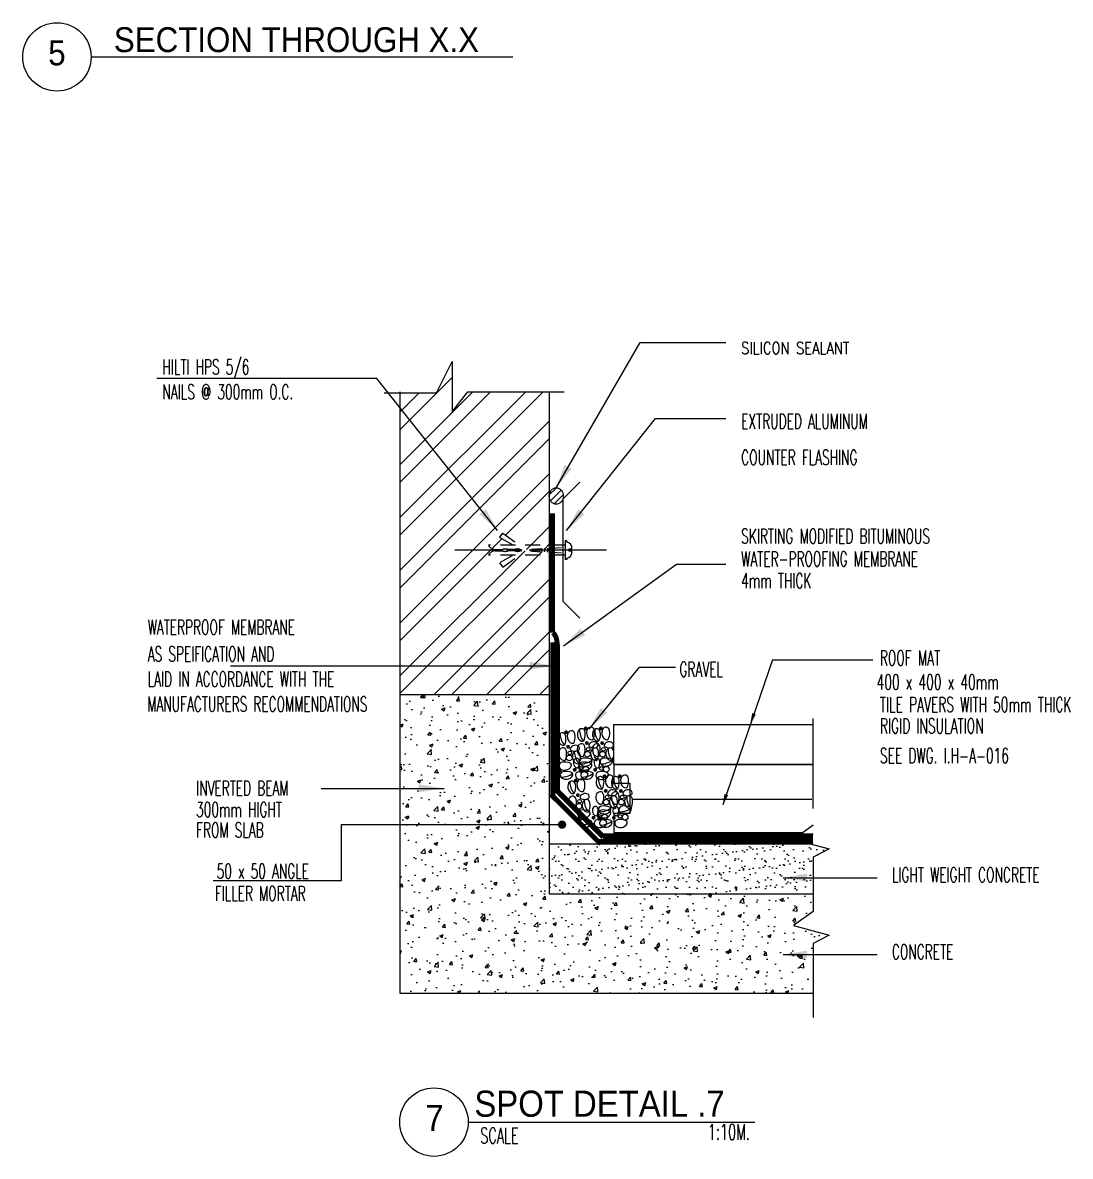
# Model space of a CAD drawing. Extents: x 417968.7 to 418005.4, y 43443.8 to 43480.2.
# Drawn here: x 417994.87 to 418005.39, y 43444.51 to 43455.9 of the extents above; entities that cross this region are included whole.
import ezdxf
from ezdxf.enums import TextEntityAlignment as Align

# ---------------------------------------------------------------- set-up
doc = ezdxf.new("R2010")
doc.units = 0
doc.header["$MEASUREMENT"] = 0
doc.linetypes.add('CENTER2', pattern=[1.125, 0.75, -0.125, 0.125, -0.125])
doc.linetypes.add('HIDDEN', pattern=[0.375, 0.25, -0.125])
doc.layers.get('0').update_dxf_attribs({"linetype": 'CONTINUOUS'})
for name, color, linetype in [('AXIS', 11, 'CENTER2'), ('Axisname', 6, 'CONTINUOUS'), ('DIM', 4, 'CONTINUOUS'), ('Insu', 2, 'CONTINUOUS'), ('PAVER', 2, 'CONTINUOUS'), ('RC', 3, 'CONTINUOUS'), ('ST-NO', 7, 'CONTINUOUS'), ('TEXT', 4, 'CONTINUOUS'), ('TXT', 2, 'CONTINUOUS'), ('TXT1', 2, 'CONTINUOUS'), ('TXT2', 6, 'CONTINUOUS')]:
    doc.layers.add(name, color=color, linetype=linetype)
doc.styles.add('ROMANS', font='ROMANS.shx', dxfattribs={"width": 0.6})
doc.styles.add('TTXT', font='swisse.ttf', dxfattribs={"width": 0.6})
doc.linetypes.add('BATTING', pattern='A,0.0001,-0.1,[134,ltypeshp.shx,S=0.1,R=0,X=-0.1,Y=0],-0.2,[134,ltypeshp.shx,S=0.1,R=180,X=0.1,Y=0],-0.1', length=0.4001)
pattern_1 = [(45, (418345.15752, 44217.97718), (-0.26516504, 0.26516504), []), (45, (418345.3343, 44217.97718), (-0.26516504, 0.26516504), [])]

# ---------------------------------------------------------------- blocks, each defined once
blk = doc.blocks.new('ARROW')
blk.add_solid([(0.12, -0.02), (0.12, 0.02), (0, 0)])
blk = doc.blocks.new('GRAVEL')
at = {"const_width": 0.0187}
for points in [[(0.003, 0.031, 1), (0.022, 0.031, 1)], [(0.151, 0.02, 1), (0.17, 0.02, 1)]]:
    blk.add_lwpolyline(points, format="xyb", close=True, dxfattribs=at)
for centre, radius in [((-0.099, 0.043), 0.0287), ((-0.051, 0.027), 0.0185)]:
    blk.add_circle(centre, radius)
for centre in [(0.126, -0.099), (-0.085, -0.201)]:
    blk.add_arc(centre, 0.185, 79.7338, 118.56)
for points, start_tangent, end_tangent in [([(-0.109, 0.084), (-0.109, 0.109), (0.01, 0.109), (0.01, 0.075), (-0.109, 0.084)], (-0.79246, 0.609924), (-0.79246, 0.609924)), ([(0.041, 0.059), (0.041, 0.083), (0.16, 0.083), (0.16, 0.05), (0.041, 0.059)], (-0.79246, 0.609924), (-0.79246, 0.609924)), ([(-0.171, -0.044), (-0.171, -0.019), (-0.052, -0.019), (-0.052, -0.053), (-0.171, -0.044)], (-0.79246, 0.609924), (-0.79246, 0.609924)), ([(-0.027, 0.013), (-0.009, 0.013), (-0.009, -0.076), (-0.034, -0.076), (-0.027, 0.013)], (0.609924, 0.79246), (0.609924, 0.79246)), ([(0.041, -0.036), (0.041, -0.011), (0.16, -0.011), (0.16, -0.045), (0.041, -0.036)], (-0.79246, 0.609924), (-0.79246, 0.609924))]:
    blk.add_spline(points, degree=3, dxfattribs=dict(start_tangent=start_tangent, end_tangent=end_tangent))

msp = doc.modelspace()

# ---------------------------------------------------------------- hatches: boundary and pattern name
h = msp.add_hatch()
h.set_pattern_fill('ANSI32', color=256, style=0)
h.set_pattern_definition(pattern_1)
h.paths.add_polyline_path([(418000.1586, 43452.1906), (417999.3415, 43452.1906), (417999.1838, 43451.991), (417999.1838, 43452.4952), (417999.026, 43452.1801), (417998.6586, 43452.1801), (417998.6586, 43450.6002), (417999.7944, 43450.6002), (418000.1586, 43450.62), (418000.1586, 43450.6509), (417999.5486, 43450.6509, 0.2961288), (417999.6165, 43450.6068), (417999.6166, 43450.6068, -0.2966781), (417999.5486, 43450.6509), (417999.7969, 43450.6509), (417999.6605, 43450.7282), (417999.6914, 43450.772), (417999.8554, 43450.6509), (418000.1586, 43450.6509)])
h = msp.add_hatch()
h.set_pattern_fill('ANSI31', color=256, scale=0.4, style=0)
h.set_pattern_definition([(45, (418093.915856, 43468.898224), (-0.03535534, 0.03535534), [])])
edge = h.paths.add_edge_path()
edge.add_ellipse((418000.2292, 43451.144), major_axis=(0, 0.0834), ratio=0.8471268, start_angle=0, end_angle=360)
h = msp.add_hatch()
h.set_pattern_fill('ANSI32', color=256, style=0)
h.set_pattern_definition(pattern_1)
h.paths.add_polyline_path([(418000.1586, 43450.5484), (417999.8554, 43450.5484), (417999.6914, 43450.4273), (417999.6605, 43450.4711), (417999.7969, 43450.5484), (417999.5486, 43450.5484, -0.2966781), (417999.6166, 43450.5925), (417999.6165, 43450.5925, 0.2961288), (417999.5486, 43450.5484), (418000.1586, 43450.5484), (418000.1586, 43450.5793), (417999.7838, 43450.5997), (417999.211, 43450.5997), (417999.211, 43450.6002), (417998.6586, 43450.6002), (417998.6586, 43449.438), (418000.1586, 43449.438)])
h.paths.add_polyline_path([(418000.1586, 43449.438), (417998.6586, 43449.438), (417998.6586, 43449.1466), (418000.1586, 43449.1466)])
h = msp.add_hatch()
h.set_pattern_fill('AR-SAND', color=256, scale=0.075, style=0)
h.set_pattern_definition([(37.5, (418039.90244, 43455.08231), (-0.0047245, 0.14451178), [0, -0.114, 0, -0.1275, 0, -0.121875]), (7.5, (418039.90244, 43455.08231), (0.13273325, 0.211661), [0, -0.0615, 0, -0.10275, 0, -0.039375]), (327.5, (418039.81019, 43455.08231), (0.23356064, 0.00042443), [0, -0.0375, 0, -0.135, 0, -0.17625]), (317.5, (418039.8102, 43455.08231), (0.2254595, 0.0658257), [0, -0.01875, 0, -0.0885, 0, -0.10125])])
h.paths.add_polyline_path([(418002.8076, 43447.5145), (418002.9688, 43447.5974), (418002.7785, 43447.6487), (418000.1586, 43447.6487), (418000.1586, 43447.1466), (418002.8076, 43447.1466)])
at = {"layer": 'DIM', "linetype": 'Continuous'}
h = msp.add_hatch(dxfattribs=at)
h.set_pattern_fill('AR-CONC', color=11, scale=0.05, style=0)
h.set_pattern_definition([(50, (418040.03175, 43455.508), (0.35863, -0.031376), [0.0375, -0.4125]), (355, (418040.03175, 43455.508), (-0.0693757, 0.376096), [0.03, -0.33]), (100.4514, (418040.06163, 43455.5054), (0.2892547, 0.3447198), [0.03187, -0.350571]), (46.1842, (418040.03175, 43455.608), (0.5336205, -0.0827595), [0.05625, -0.61875]), (96.6356, (418040.0762, 43455.6011), (0.4673314, 0.487059), [0.047805, -0.5258565]), (351.1842, (418040.03175, 43455.608), (0.467331, 0.487059), [0.045, -0.495]), (21, (418040.08175, 43455.583), (0.2984535, -0.2013094), [0.0375, -0.4125]), (326, (418040.08175, 43455.583), (0.1216577, 0.362575), [0.03, -0.33]), (71.4514, (418040.10662, 43455.56624), (0.4201113, 0.1612652), [0.03187, -0.350571]), (37.5, (418040.03175, 43455.50801), (0.00607993, 0.16644693), [0, -0.326, 0, -0.335, 0, -0.33125]), (7.5, (418040.03175, 43455.50801), (0.1315348, 0.19720586), [0, -0.191, 0, -0.3185, 0, -0.12625]), (327.5, (418039.92025, 43455.50801), (0.2669112, -0.01127744), [0, -0.125, 0, -0.39, 0, -0.5175]), (317.5, (418039.87025, 43455.50801), (0.2915931, 0.0500525), [0, -0.1625, 0, -0.259, 0, -0.3675])])
h.paths.add_polyline_path([(418000.1586, 43449.1466), (417998.6586, 43449.1466), (417998.6586, 43447.8421), (418000.1586, 43447.8421)])
h = msp.add_hatch(dxfattribs=at)
h.set_pattern_fill('AR-CONC', color=11, scale=0.05, style=0)
h.set_pattern_definition([(50, (418039.90244, 43455.0823), (0.35863, -0.031376), [0.0375, -0.4125]), (355, (418039.90244, 43455.0823), (-0.0693757, 0.376096), [0.03, -0.33]), (100.4514, (418039.93233, 43455.0797), (0.2892547, 0.3447198), [0.03187, -0.350571]), (46.1842, (418039.90244, 43455.1823), (0.5336205, -0.0827595), [0.05625, -0.61875]), (96.6356, (418039.9469, 43455.1754), (0.4673314, 0.487059), [0.047805, -0.5258565]), (351.1842, (418039.90244, 43455.1823), (0.467331, 0.487059), [0.045, -0.495]), (21, (418039.95244, 43455.1573), (0.2984535, -0.2013094), [0.0375, -0.4125]), (326, (418039.95244, 43455.1573), (0.1216577, 0.362575), [0.03, -0.33]), (71.4514, (418039.9773, 43455.14053), (0.4201113, 0.1612652), [0.03187, -0.350571]), (37.5, (418039.90244, 43455.08231), (0.00607993, 0.16644693), [0, -0.326, 0, -0.335, 0, -0.33125]), (7.5, (418039.90244, 43455.08231), (0.1315348, 0.19720586), [0, -0.191, 0, -0.3185, 0, -0.12625]), (327.5, (418039.79094, 43455.08231), (0.2669112, -0.01127744), [0, -0.125, 0, -0.39, 0, -0.5175]), (317.5, (418039.74094, 43455.0823), (0.2915931, 0.0500525), [0, -0.1625, 0, -0.259, 0, -0.3675])])
h.paths.add_polyline_path([(418002.8076, 43446.9693), (418002.8076, 43447.1466), (418000.1586, 43447.1466), (418000.1586, 43447.8421), (417998.6586, 43447.8421), (417998.6586, 43446.1487), (418002.8076, 43446.1487), (418002.8076, 43446.648), (418002.9688, 43446.7307), (418002.6121, 43446.827)])

# ---------------------------------------------------------------- linework, layer by layer
at = {"linetype": 'HIDDEN', "ltscale": 0.6}
for p, q in [((417999.6605, 43450.7282), (417999.6914, 43450.772)), ((417999.7969, 43450.6509), (417999.6605, 43450.7282)), ((417999.6914, 43450.772), (417999.8554, 43450.6509)), ((418000.3188, 43450.6509), (417999.5486, 43450.6509)), ((417999.6165, 43450.6068), (417999.692, 43450.6069)), ((417999.6165, 43450.5925), (417999.692, 43450.5924)), ((417999.8178, 43450.6068), (417999.7423, 43450.6069)), ((417999.8178, 43450.5925), (417999.7423, 43450.5924)), ((418000.3188, 43450.5484), (417999.5486, 43450.5484)), ((417999.7969, 43450.5484), (417999.6605, 43450.4711)), ((417999.6605, 43450.4711), (417999.6914, 43450.4273)), ((417999.6914, 43450.4273), (417999.8554, 43450.5484))]:
    msp.add_line(p, q, dxfattribs=at)
for p, q in [((418000.3341, 43450.6923), (418000.3188, 43450.6923)), ((418000.3188, 43450.6923), (418000.3188, 43450.507)), ((418000.3341, 43450.6923), (418000.3341, 43450.6803)), ((418000.3565, 43450.6099), (418000.3565, 43450.5894)), ((418000.3861, 43450.6099), (418000.3565, 43450.6099)), ((418000.3861, 43450.5894), (418000.3565, 43450.5894)), ((418000.3341, 43450.507), (418000.3188, 43450.507)), ((418000.3341, 43450.519), (418000.3341, 43450.507)), ((418000.2586, 43449.6487), (418000.2586, 43448.1901)), ((418000.2586, 43448.1901), (418000.7, 43447.7487))]:
    msp.add_line(p, q)
at = {"color": 2, "linetype": 'HIDDEN', "ltscale": 0.3}
for q in [(418000.3188, 43450.6287), (418000.3188, 43450.5706)]:
    msp.add_line((417999.7838, 43450.5997), q, dxfattribs=at)
at = {"color": 1}
msp.add_lwpolyline([(418000.4657, 43449.9163), (418000.2999, 43450.083), (418000.2999, 43451.1163), (418000.4657, 43451.283)], dxfattribs=at)
for centre, start, end in [((418000.3245, 43450.6188), 351.81741, 81.1556), ((418000.3245, 43450.5805), 278.8444, 8.18259)]:
    msp.add_arc(centre, 0.0622, start, end)
at = {"linetype": 'HIDDEN', "ltscale": 0.6}
for centre, start, end in [((417999.6165, 43450.6812), 204.01785, 270), ((417999.6165, 43450.5181), 90, 155.98215)]:
    msp.add_arc(centre, 0.0744, start, end, dxfattribs=at)
at = {"color": 2, "linetype": 'HIDDEN', "ltscale": 0.3}
for centre, radius, start, end in [((417999.9446, 43450.6014), 0.0232, 330.04002, 20.44205), ((417999.9611, 43450.6014), 0.0232, 330.04002, 20.44205), ((417999.9779, 43450.6014), 0.0232, 330.04002, 25.16874), ((417999.9981, 43450.6014), 0.0232, 330.04002, 28.11322), ((418000.0176, 43450.6014), 0.0232, 318.44313, 31.01703), ((418000.0268, 43450.6028), 0.0352, 329.27594, 19.67661), ((418000.0553, 43450.6029), 0.0343, 325.44026, 22.69808), ((418000.0809, 43450.6033), 0.0359, 323.54802, 23.43353), ((418000.1112, 43450.6039), 0.0365, 319.98417, 24.85916)]:
    msp.add_arc(centre, radius, start, end, dxfattribs=at)
msp.add_ellipse((418000.2292, 43451.144), major_axis=(0, 0.0834), ratio=0.8471268)
at = {"linetype": 'HIDDEN', "ltscale": 0.6}
for centre, start_param, end_param in [((417999.7171, 43450.5997), 6.9409633, 8.7669999), ((417999.7171, 43450.5997), 3.7993707, 5.6254073), ((417999.8431, 43450.5997), 6.9409633, 8.7669999), ((417999.8431, 43450.5997), 3.7993707, 5.6254073)]:
    msp.add_ellipse(centre, major_axis=(0.0318, 0), ratio=0.3708986, start_param=start_param, end_param=end_param, dxfattribs=at)
at = {"layer": 'AXIS'}
msp.add_line((418000.7345, 43450.5997), (417999.211, 43450.5997), dxfattribs=at)
at = {"layer": 'Axisname'}
msp.add_line((417995.5587, 43455.556), (417999.7939, 43455.556), dxfattribs=at)
at = {"layer": 'Insu', "linetype": 'BATTING', "ltscale": 1.5}
msp.add_lwpolyline([(418000.9894, 43448.0965), (418002.7968, 43448.0965)], dxfattribs=at)
at = {"layer": 'PAVER', "color": 2, "linetype": 'Continuous'}
for p, q in [((418000.1586, 43449.1466), (417998.6586, 43449.1466)), ((418000.8063, 43448.4457), (418000.8063, 43448.2599)), ((418002.8076, 43448.4457), (418000.8063, 43448.4457)), ((418000.8063, 43448.2599), (418000.9683, 43448.2599)), ((418000.9683, 43448.2599), (418000.9683, 43447.9553)), ((418000.8063, 43447.9553), (418000.8063, 43447.7627)), ((418000.9683, 43447.9553), (418000.8063, 43447.9553)), ((418000.8063, 43447.7627), (418002.7071, 43447.7627))]:
    msp.add_line(p, q, dxfattribs=at)
msp.add_lwpolyline([(418002.8076, 43448.8457), (418000.8056, 43448.8457), (418000.8056, 43448.4457), (418002.8076, 43448.4457)], dxfattribs=at)
at = {"layer": 'RC', "color": 11}
for p, q in [((417999.026, 43452.1801), (417999.1838, 43452.4952)), ((417999.1838, 43452.4952), (417999.1838, 43451.991)), ((417998.5002, 43452.1801), (417999.026, 43452.1801)), ((417999.1838, 43451.991), (417999.3415, 43452.1906)), ((417999.3415, 43452.1906), (418000.309, 43452.1906)), ((418002.8076, 43448.0041), (418002.8076, 43448.9081))]:
    msp.add_line(p, q, dxfattribs=at)
at = {"layer": 'RC'}
for p, q in [((417998.6586, 43452.1906), (417998.6586, 43446.1487)), ((418000.1586, 43452.1906), (418000.1586, 43447.1466)), ((418000.1586, 43447.6487), (418002.8076, 43447.6487)), ((418000.1586, 43447.1466), (418002.8076, 43447.1466)), ((417998.6586, 43446.1487), (418002.8076, 43446.1487))]:
    msp.add_line(p, q, dxfattribs=at)
at = {"layer": 'RC', "color": 2}
msp.add_line((418000.1586, 43448.1393), (418000.6492, 43447.6487), dxfattribs=at)
at = {"layer": 'RC', "color": 4}
msp.add_line((418000.7, 43447.7487), (418002.8076, 43447.7487), dxfattribs=at)
at = {"layer": 'RC', "color": 11, "linetype": 'HIDDEN', "ltscale": 0.7, "const_width": 0.05}
for points in [[(418000.1902, 43450.9684), (418000.1902, 43449.7711)], [(418000.2384, 43449.6721), (418000.2384, 43448.1965)], [(418000.2189, 43448.1965), (418000.7, 43447.7154)], [(418000.7, 43447.7154), (418002.8076, 43447.7154)]]:
    msp.add_lwpolyline(points, dxfattribs=at)
msp.add_lwpolyline([(418000.2361, 43449.6721, 0.1798299), (418000.1981, 43449.7711, 0.4162438)], format="xyb", dxfattribs=at)
at = {"layer": 'RC', "color": 4, "linetype": 'HIDDEN', "ltscale": 0.7, "const_width": 0.05}
msp.add_lwpolyline([(418000.1951, 43449.6721), (418000.1951, 43448.1264), (418000.6486, 43447.6729), (418002.8076, 43447.6729)], dxfattribs=at)
at = {"layer": 'RC', "color": 11}
msp.add_lwpolyline([(418002.8076, 43447.8359), (418002.6121, 43447.6936), (418002.9688, 43447.5974), (418002.8076, 43447.5145), (418002.8076, 43446.9693), (418002.6121, 43446.827), (418002.9688, 43446.7307), (418002.8076, 43446.648), (418002.8076, 43445.9031)], dxfattribs=at)
at = {"layer": 'TEXT', "color": 4}
for p, q in [((418000.2292, 43451.2274), (418001.0724, 43452.6878)), ((418001.0724, 43452.6878), (418001.9307, 43452.6878)), ((417998.429, 43452.3256), (417996.2187, 43452.3256)), ((417999.6399, 43450.7969), (417998.429, 43452.3256)), ((418000.3335, 43450.7969), (418001.2264, 43451.9241)), ((418001.2264, 43451.9241), (418001.9307, 43451.9241)), ((418000.3029, 43449.6376), (418001.4372, 43450.4592)), ((418001.4372, 43450.4592), (418001.9307, 43450.4592)), ((417996.9586, 43449.438), (418000.2189, 43449.438)), ((418000.56, 43448.8019), (418001.0655, 43449.4243)), ((418001.0655, 43449.4243), (418001.4253, 43449.4243)), ((418002.3996, 43449.4986), (418001.902, 43448.0424)), ((418002.3996, 43449.4986), (418003.4073, 43449.4986)), ((417997.868, 43448.2057), (417999.1046, 43448.2057)), ((417998.0706, 43447.8421), (418000.2881, 43447.8421)), ((417998.0706, 43447.8421), (417998.0706, 43447.2788)), ((417998.0706, 43447.2788), (417996.7835, 43447.2788)), ((418002.5063, 43447.3088), (418003.4533, 43447.3088)), ((418002.5063, 43446.5356), (418003.4533, 43446.5356))]:
    msp.add_line(p, q, dxfattribs=at)
at = {"layer": 'TEXT', "color": 4, "const_width": 0.0414}
msp.add_lwpolyline([(418000.2674, 43447.8421, 1), (418000.3088, 43447.8421, 1)], format="xyb", close=True, dxfattribs=at)
at = {"layer": 'TXT', "color": 2, "linetype": 'Continuous', "extrusion": (0, 0, -1)}
for points in [[(-418002.1965, 43448.9625), (-418002.1765, 43448.8457), (-418002.2331, 43448.9493)], [(-418001.9192, 43448.1512), (-418001.8993, 43448.0344), (-418001.9558, 43448.1381)]]:
    msp.add_solid(points, dxfattribs=at)
at = {"layer": 'TXT2'}
msp.add_line((417999.3451, 43444.853), (418002.2243, 43444.853), dxfattribs=at)
for centre in [(417995.215, 43455.556), (417999.0013, 43444.853)]:
    msp.add_circle(centre, 0.3438, dxfattribs=at)

# ---------------------------------------------------------------- block references
for p, rotation in [((418000.3811, 43448.6183), 102.1106480513505), ((418000.5695, 43448.6542), 98.83340072600511), ((418000.7222, 43448.6542), 98.83340072600511), ((418000.4219, 43448.4257), 188.8334007250532), ((418000.6274, 43448.4257), 188.8334007250532), ((418000.4789, 43448.133), 102.1106480513505), ((418000.7583, 43448.1727), 98.83340072600511), ((418000.911, 43448.1727), 98.83340072600511), ((418000.6107, 43447.9441), 188.8334007250532), ((418000.8162, 43447.9441), 188.8334007250532)]:
    msp.add_blockref('GRAVEL', p, dxfattribs=dict(rotation=rotation))
at = {"layer": 'TEXT', "color": 4, "yscale": 2, "zscale": 2}
for p, xscale, rotation in [((418000.2292, 43451.2274), 1.999999999990678, 60.26748932251414), ((417999.6399, 43450.7969), -2.000000000007654, 308.1176693077861), ((418000.3335, 43450.7969), 2.000000000007654, 51.88233069221398), ((418000.3029, 43449.6376), 1.999999999981505, 36.18377378701842), ((418000.2036, 43449.4386), 1.999999999985917, 179.9732821147265), ((418000.56, 43448.8019), 2.000000000007654, 51.88233069221398), ((417999.0893, 43448.2063), 1.999999999985917, 179.9732821147265), ((418002.5063, 43447.3088), 2.000000000028499, 0.1025673499002034), ((418002.5063, 43446.5356), 2.000000000028499, 0.1025673499002034)]:
    msp.add_blockref('ARROW', p, dxfattribs=dict(at, xscale=xscale, rotation=rotation))

# ---------------------------------------------------------------- texts
at = {"layer": 'ST-NO', "color": 2, "style": 'ROMANS', "width": 0.6}
for s, p in [('SCALE', (417999.6585, 43444.7183)), ('1:10M.', (418001.9627, 43444.7549))]:
    msp.add_text(s, height=0.1575, dxfattribs=at).set_placement(p, align=Align.MIDDLE)
at = {"layer": 'TXT', "style": 'ROMANS'}
for s, height, width, p in [('SILICON SEALANT', 0.12, 0.8, (418002.0863, 43452.5707)), ('HILTI HPS 5/6', 0.148966, 0.6, (417996.2743, 43452.3659)), ('NAILS @ 300mm O.C.', 0.148966, 0.6, (417996.2743, 43452.1163)), ('EXTRUDED ALUMINUM', 0.148966, 0.6, (418002.0863, 43451.82)), ('COUNTER FLASHING', 0.148966, 0.6, (418002.0863, 43451.4575)), ('SKIRTING MODIFIED BITUMINOUS', 0.148966, 0.6, (418002.0863, 43450.6663)), ('WATER-PROOFING MEMBRANE', 0.148966, 0.6, (418002.0863, 43450.4371)), ('4mm THICK', 0.14897, 0.6, (418002.0863, 43450.2186)), ('WATERPROOF MEMBRANE ', 0.148966, 0.6, (417996.1264, 43449.752)), ('AS SPEIFICATION AND ', 0.148966, 0.6, (417996.1264, 43449.4819)), ('GRAVEL', 0.14897, 0.6, (418001.4663, 43449.3285)), ('LAID IN ACCORDANCE WITH THE', 0.148966, 0.6, (417996.1264, 43449.2302)), ('MANUFACTURERS RECOMMENDATIONS', 0.148966, 0.6, (417996.1226, 43448.9791)), ('INVERTED BEAM', 0.148966, 0.6, (417996.6129, 43448.1344)), ('300mm HIGHT', 0.148966, 0.6, (417996.6129, 43447.9187)), ('FROM SLAB', 0.14897, 0.6, (417996.6129, 43447.7138)), ('50 x 50 ANGLE', 0.148966, 0.6, (417996.8189, 43447.3001)), ('LIGHT WEIGHT CONCRETE', 0.148966, 0.6, (418003.5999, 43447.2633)), ('FILLER MORTAR', 0.148966, 0.6, (417996.8008, 43447.0764)), ('CONCRETE', 0.14897, 0.6, (418003.5999, 43446.4901))]:
    msp.add_text(s, height=height, dxfattribs=dict(at, width=width)).set_placement(p)
at = {"layer": 'TXT', "color": 2, "style": 'ROMANS', "width": 0.6}
for s, p in [('ROOF MAT ', (418003.4784, 43449.4421)), (' 400 x 400 x 40mm', (418003.3847, 43449.1993)), ('TILE PAVERS WITH 50mm THICK', (418003.4784, 43448.9734)), ('RIGID INSULATION', (418003.4792, 43448.7591)), ('SEE DWG. I.H-A-016', (418003.4792, 43448.4602))]:
    msp.add_text(s, height=0.15, dxfattribs=at).set_placement(p)
at = {"layer": 'TXT1', "color": 6, "style": 'TTXT', "width": 0.9}
msp.add_text('SECTION THROUGH X.X', height=0.25, dxfattribs=at).set_placement((417997.6202, 43455.7288), align=Align.MIDDLE_CENTER)
for s, height, p in [('5', 0.25, (417995.1278, 43455.4711)), ('SPOT DETAIL .7', 0.262592, (417999.4071, 43444.9069)), ('7', 0.2626, (417998.9146, 43444.7636))]:
    msp.add_text(s, height=height, dxfattribs=at).set_placement(p)

doc.saveas('drawing.dxf')
